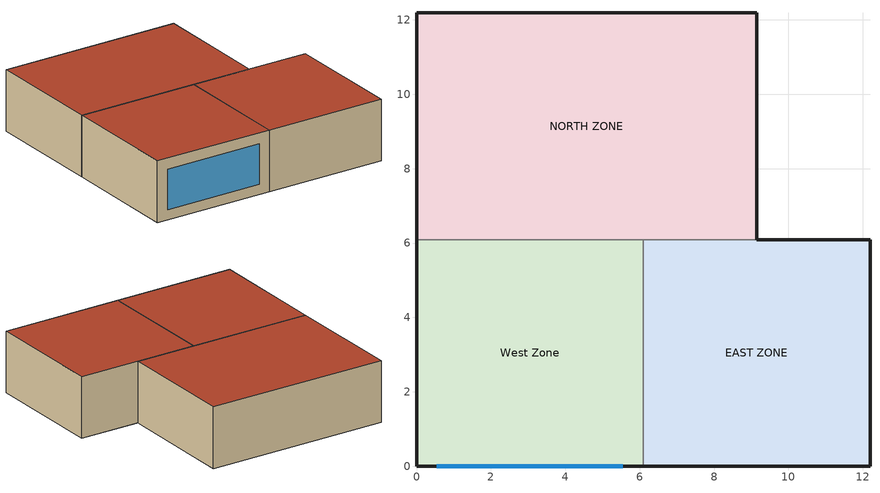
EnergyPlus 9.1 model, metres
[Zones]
West Zone
 floor adiabatic (FLOOR SLAB 8 IN): 0,0 0,6.1 6.1,6.1 6.1,0 z0
 wall outside (EXTWALL80): 0,6.1 0,0 6.1,0 z0:3.05
 wall to NORTH ZONE (PARTITION06): 6.1,6.1 0,6.1 z0:3.05
 wall to EAST ZONE (PARTITION06): 6.1,0 6.1,6.1 z0:3.05
 window (WIN-CON-LIGHT): 0.55,0 5.55,0 z0.5:2.5
 roof outside (ROOF34): 0,6.1 0,0 6.1,0 6.1,6.1 z3.05
EAST ZONE
 floor adiabatic (FLOOR SLAB 8 IN): 6.1,0 6.1,6.1 12.19,6.1 12.19,0 z0
 wall outside (EXTWALL80): 6.1,0 12.19,0 12.19,6.1 9.14,6.1 z0:3.05
 wall to NORTH ZONE (PARTITION06): 9.14,6.1 6.1,6.1 z0:3.05
 roof outside (ROOF34): 6.1,6.1 6.1,0 12.19,0 12.19,6.1 z3.05
NORTH ZONE
 floor adiabatic (FLOOR SLAB 8 IN): 0,6.1 0,12.19 9.14,12.19 9.14,6.1 z0
 wall outside (EXTWALL80): 9.14,6.1 9.14,12.19 0,12.19 0,6.1 z0:3.05
 roof outside (ROOF34): 0,12.19 0,6.1 9.14,6.1 9.14,12.19 z3.05
[Building]
NONE: North Axis {deg}=0; Terrain=Suburbs; Loads Convergence Tolerance Value=0.04; Temperature Convergence Tolerance Value {deltaC}=0.4; Solar Distribution=MinimalShadowing; Maximum Number of Warmup Days=25; Minimum Number of Warmup Days=6
[Site:Location]
CHICAGO_IL_USA_WMO_725300: Latitude {deg}=42; Longitude {deg}=-87.88; Time Zone {hr}=-6; Elevation {m}=190
[SizingPeriod:DesignDay] Day of Month=21; Humidity Condition Type=Wetbulb; Barometric Pressure {Pa}=99063; Rain Indicator=No; Snow Indicator=No; Daylight Saving Time Indicator=No; Solar Model Indicator=ASHRAEClearSky
Name | Month | Day Type | Maximum Dry-Bulb Temperature {C} | Daily Dry-Bulb Temperature Range {deltaC} | Wetbulb or DewPoint at Maximum Dry-Bulb {C} | Wind Speed {m/s} | Wind Direction {deg} | Sky Clearness
CHICAGO Ann Htg 99% Condns DB | 1 | WinterDesignDay | -17.3 | 0 | -17.3 | 4.9 | 270 | 0
CHICAGO Ann Clg 1% Condns DB=>MWB | 7 | SummerDesignDay | 31.5 | 10.7 | 23 | 5.3 | 230 | 1
[Site:GroundTemperature:BuildingSurface]
20.03, 20.03, 20.13, 20.3, 20.43, 20.52, 20.62, 20.77, 20.78, 20.55, 20.44, 20.2
[Material] Thermal Absorptance=0.9
Name | Roughness | Thickness {m} | Conductivity {W/m-K} | Density {kg/m3} | Specific Heat {J/kg-K} | Solar Absorptance | Visible Absorptance
A1 - 1 IN STUCCO | Smooth | 0.0253898 | 0.691831 | 1858.142 | 836.8 | 0.92 | 0.92
C4 - 4 IN COMMON BRICK | Rough | 0.101498 | 0.726422 | 1922.216 | 836.8 | 0.76 | 0.76
E1 - 3 / 4 IN PLASTER OR GYP BOARD | Smooth | 0.01905 | 0.726422 | 1601.846 | 836.8 | 0.92 | 0.92
C6 - 8 IN CLAY TILE | Smooth | 0.203302 | 0.570761 | 1121.292 | 836.8 | 0.82 | 0.82
C10 - 8 IN HW CONCRETE | MediumRough | 0.203302 | 1.729577 | 2242.585 | 836.8 | 0.65 | 0.65
E2 - 1 / 2 IN SLAG OR STONE | Rough | 0.0127102 | 1.435549 | 881.0155 | 1673.6 | 0.55 | 0.55
E3 - 3 / 8 IN FELT AND MEMBRANE | Rough | 0.00954024 | 0.190253 | 1121.292 | 1673.6 | 0.75 | 0.75
B5 - 1 IN DENSE INSULATION | VeryRough | 0.0253898 | 0.0432394 | 91.30524 | 836.8 | 0.5 | 0.5
C12 - 2 IN HW CONCRETE | MediumRough | 0.0509016 | 1.729577 | 2242.585 | 836.8 | 0.65 | 0.65
[WindowMaterial:Glazing]
WIN-LAY-GLASS-LIGHT: Optical Data Type=SpectralAverage; Thickness {m}=0.003; Solar Transmittance at Normal Incidence=0.9; Front Side Solar Reflectance at Normal Incidence=0.031; Back Side Solar Reflectance at Normal Incidence=0.031; Visible Transmittance at Normal Incidence=0.9; Front Side Visible Reflectance at Normal Incidence=0.05; Back Side Visible Reflectance at Normal Incidence=0.05; Infrared Transmittance at Normal Incidence=0; Front Side Infrared Hemispherical Emissivity=0.84; Back Side Infrared Hemispherical Emissivity=0.84; Conductivity {W/m-K}=0.9
[Construction]
EXTWALL80: A1 - 1 IN STUCCO, C4 - 4 IN COMMON BRICK, E1 - 3 / 4 IN PLASTER OR GYP BOARD
PARTITION06: E1 - 3 / 4 IN PLASTER OR GYP BOARD, C6 - 8 IN CLAY TILE, E1 - 3 / 4 IN PLASTER OR GYP BOARD
FLOOR SLAB 8 IN: C10 - 8 IN HW CONCRETE
ROOF34: E2 - 1 / 2 IN SLAG OR STONE, E3 - 3 / 8 IN FELT AND MEMBRANE, B5 - 1 IN DENSE INSULATION, C12 - 2 IN HW CONCRETE
WIN-CON-LIGHT: WIN-LAY-GLASS-LIGHT
[Zone] Type=1; Multiplier=1; Ceiling Height {m}=autocalculate; Volume {m3}=autocalculate
West Zone; EAST ZONE; NORTH ZONE
[People] Number of People Schedule=BLDG Sch   1; Number of People Calculation Method=people; Fraction Radiant=0.3; Activity Level Schedule=Activity Sch; Carbon Dioxide Generation Rate {m3/s-W}=3.82E-8; Mean Radiant Temperature Calculation Type=zoneaveraged; Work Efficiency Schedule=Work Eff Sch; Clothing Insulation Calculation Method=ClothingInsulationSchedule; Clothing Insulation Schedule=Clothing Sch; Air Velocity Schedule=Air Velo Sch; Thermal Comfort Model 1 Type=FANGER
Name | Zone or ZoneList | Number of People
West Zone | West Zone | 3
EAST ZONE | EAST ZONE | 3
NORTH ZONE | NORTH ZONE | 4
[ElectricEquipment] Schedule=BLDG Sch   2; Design Level Calculation Method=EquipmentLevel; Fraction Latent=0; Fraction Radiant=0.3; Fraction Lost=0
Name | Zone or ZoneList | Design Level {W}
West Zone ElecEq 1 | West Zone | 2928.751
EAST ZONE ElecEq 1 | EAST ZONE | 1464.375
NORTH ZONE ElecEq 1 | NORTH ZONE | 2928.751
[Lights] Schedule=BLDG Sch   3; Design Level Calculation Method=LightingLevel; Return Air Fraction=0; Fraction Radiant=0.2; Fraction Visible=0.2; Fraction Replaceable=0
Name | Zone or ZoneList | Lighting Level {W}
EAST ZONE Lights 1 | EAST ZONE | 1464.375
NORTH ZONE Lights 1 | NORTH ZONE | 878.6252
[ZoneControl:Thermostat] Control Type Schedule=Zone Control Type Sched; Control 1=Heating Setpoint with SB; Control 2=Cooling Setpoint with SB
Name | Zone or ZoneList
Zone 1 Thermostat | West Zone
Zone 2 Thermostat | EAST ZONE
Zone 3 Thermostat | NORTH ZONE
[ThermostatSetpoint:SingleHeating]
Heating Setpoint with SB: Setpoint Temperature Schedule=Heating Setpoints
[ThermostatSetpoint:SingleCooling]
Cooling Setpoint with SB: Setpoint Temperature Schedule=Cooling Setpoints
[Zone equipment]
West Zone: Zone1UnitHeat
EAST ZONE: Zone2UnitHeat
NORTH ZONE: Zone3UnitHeat
[ZoneHVAC:UnitHeater] Availability Schedule=UnitHeatAvailability; Maximum Supply Air Flow Rate {m3/s}=0.84
Name | Supply Air Fan | Heating Coil | Supply Air Fan Operation During No Heating
Zone1UnitHeat | Zone1UnitHeatFan | Zone1UnitHeatHeatingCoil | Yes
Zone2UnitHeat | Zone2UnitHeatFan | Zone2UnitHeatHeatingCoil | No
Zone3UnitHeat | Zone3UnitHeatFan | Zone3UnitHeatHeatingCoil | Yes
[Fan:ConstantVolume] Fan Total Efficiency=0.5; Pressure Rise {Pa}=75; Maximum Flow Rate {m3/s}=0.84; Motor Efficiency=0.9; Motor In Airstream Fraction=1
Name | Availability Schedule
Zone1UnitHeatFan; Zone2UnitHeatFan | UnitHeatAvailability
Zone3UnitHeatFan | UnitVent3FanSched
[Coil:Heating:Fuel]
Zone1UnitHeatHeatingCoil: Availability Schedule=FanAndCoilAvailSched; Fuel Type=NaturalGas; Burner Efficiency=0.76; Nominal Capacity {W}=10000
[Coil:Heating:Electric] Availability Schedule=FanAndCoilAvailSched; Efficiency=0.98
Name | Nominal Capacity {W}
Zone2UnitHeatHeatingCoil | 10000
Zone3UnitHeatHeatingCoil | 15000
[Schedule:Compact]
ACTIVITY SCH: Through: 12/31, For: Alldays, Until: 24:00, 131.8
WORK EFF SCH: Through: 12/31, For: Alldays, Until: 24:00, 0
CLOTHING SCH; UNITHEATAVAILABILITY: Through: 12/31, For: Alldays, Until: 24:00, 1
AIR VELO SCH: Through: 12/31, For: Alldays, Until: 24:00, 0.137
BLDG SCH   1: Through: 12/31, For: Weekdays SummerDesignDay WinterDesignDay, Until: 6:00, 0, Until: 7:00, 0.1, Until: 8:00, 0.5, Until: 12:00, 1, Until: 13:00, 0.5, Until: 16:00, 1, Until: 17:00, 0.5, Until: 18:00, 0.1, Until: 24:00, 0, For: Sunday Saturday Holiday customDay1 CustomDay2, Until: 24:00, 0
BLDG SCH   2: Through: 12/31, For: Weekdays SummerDesignDay WinterDesignDay, Until: 8:00, 0, Until: 18:00, 1, Until: 24:00, 0, For: Sunday Saturday Holiday customDay1 CustomDay2, Until: 24:00, 0
BLDG SCH   3: Through: 12/31, For: Weekdays SummerDesignDay WinterDesignDay, Until: 6:00, 0.05, Until: 7:00, 0.2, Until: 17:00, 1, Until: 18:00, 0.5, Until: 24:00, 0.05, For: Sunday Saturday Holiday customDay1 CustomDay2, Until: 24:00, 0.05
FANANDCOILAVAILSCHED: Through: 3/31, For: Alldays, Until: 24:00, 1, Through: 9/30, For: Weekdays SummerDesignDay, Until: 7:00, 0, Until: 17:00, 1, Until: 24:00, 0, For: Sunday Saturday Holiday WinterDesignDay CustomDay1 CustomDay2, Until: 24:00, 0, Through: 12/31, For: Alldays, Until: 24:00, 1
HEATING SETPOINTS: Through: 12/31, For: Alldays, Until: 7:00, 15, Until: 17:00, 20, Until: 24:00, 15
COOLING SETPOINTS: Through: 12/31, For: Alldays, Until: 7:00, 30, Until: 17:00, 24, Until: 24:00, 30
ZONE CONTROL TYPE SCHED: Through: 3/31, For: Alldays, Until: 24:00, 1, Through: 9/30, For: Alldays, Until: 24:00, 2, Through: 12/31, For: Alldays, Until: 24:00, 1
UNITVENT3FANSCHED: Through: 12/31, For: Alldays, Until: 8:00, 0, Until: 16:00, 1, Until: 24:00, 0
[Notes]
UnitHeaterGasElec.idf
Basic file description: Basic test of an unit ventilator system
Run:      2 design days.
Building: Fictional 3 zone building with interzone partitions connecting all zones together.
No ground contact (all floors are "partitions").  Roofs exposed to outdoor environment.
There is one single pane window.
Internal: People, equipment, and lighting all at approximately "normal" levels and schedules.
System:   Unit heaters serving each zone. NO AIR SYSTEM! Note that each zone uses a different
fan control type/schedule option in order to demonstrate the effectiveness of the model.
Plant:    Purchased Hot Water. (NO COOLING AVAILABLE)
SolDis=FullInteriorAndExterior, Aniso, Detailed Interior and Exterior Convection
Basic file description:  1 story building divided into 3 interior conditioned zones. Roof with no plenum.
No ground contact with floor.
Highlights:              Example of the use of unit heaters (no air system--zone equipment only)
Gas and electric coils with unit heaters
Simulation Location/Run: CHICAGO_IL_USA_WMO_725300, 2 design days, 1 run period,
Run Control executes the design days only.
Location:                Chicago, IL
Design Days:             CHICAGO_IL_USA Annual Heating 99%, MaxDB=-17.3°C
CHICAGO_IL_USA Annual Cooling (DB=>MWB) 1%, MaxDB=31.5°C MWB=23°C
Run Period (Weather File): none
Run Control:             No Zone or System sizing required (design days only, see RUN CONTROL object)
Building: Single floor rectangular L-shaped building 40 ft south wall, 40 ft west wall, zone height 10 feet.
There is a single window in the West Zone south wall. The walls are 1 in stucco over 4 in common brick
and gypboard. The roof is a built up roof with 1/2 in stone over 3/8 in felt over 1 in dense insulation
supported by 2 in heavy weight concrete. The window is single pane 3mm clear.
The window to wall ratio is approximately 0.07.
The building is oriented due north.
Floor Area:        130.1 m2 (1403 ft2)
Number of Stories: 1
Zone Description Details:
|       West         |         East           |    window = *
Internal gains description:     ZONE West      - lighting is 0 watts, equip is 2928.751 watts, 3 occupants
Internal gains description:     ZONE North     - lighting is 878.6252 watts, equip is 2928.751 watts, 4 occupants
Internal gains description:     ZONE East      - lighting is 1464.375 watts, equip is 1464.375 watts, 3 occupants
Interzone Surfaces:             3 interzone surfaces (see diagram)
Internal Mass:                  None
Windows:                        1 - single pane clear 3mm glass
Detached Shading:               None
Daylight:                       None
Natural Ventilation:            None
Compact Schedules:              Yes
Solair Distribution:            FullInteriorAndExterior
HVAC:                           3 separate unit heaters, one for each zone; no cooling
Zonal Equipment:                UNIT HEATER
Central Air Handling Equipment: No
System Equipment Autosize:      No (hot water loop volume is autosized)
Purchased Cooling:              No
Purchased Heating:              No
Purchased Chilled Water:        No
Purchased Hot Water:            Yes
Coils:                          Coil:Heating:Fuel, Coil:Heating:Electric
Pumps:                          Pump:VariableSpeed
Boilers:                        None
Chillers:                       None
Towers:                         None
Standard Reports:               None
Timestep or Hourly Variables:   Timestep
Time bins Report:               None
HTML Report:                    None
Environmental Emissions:        None
Utility Tariffs:                None
